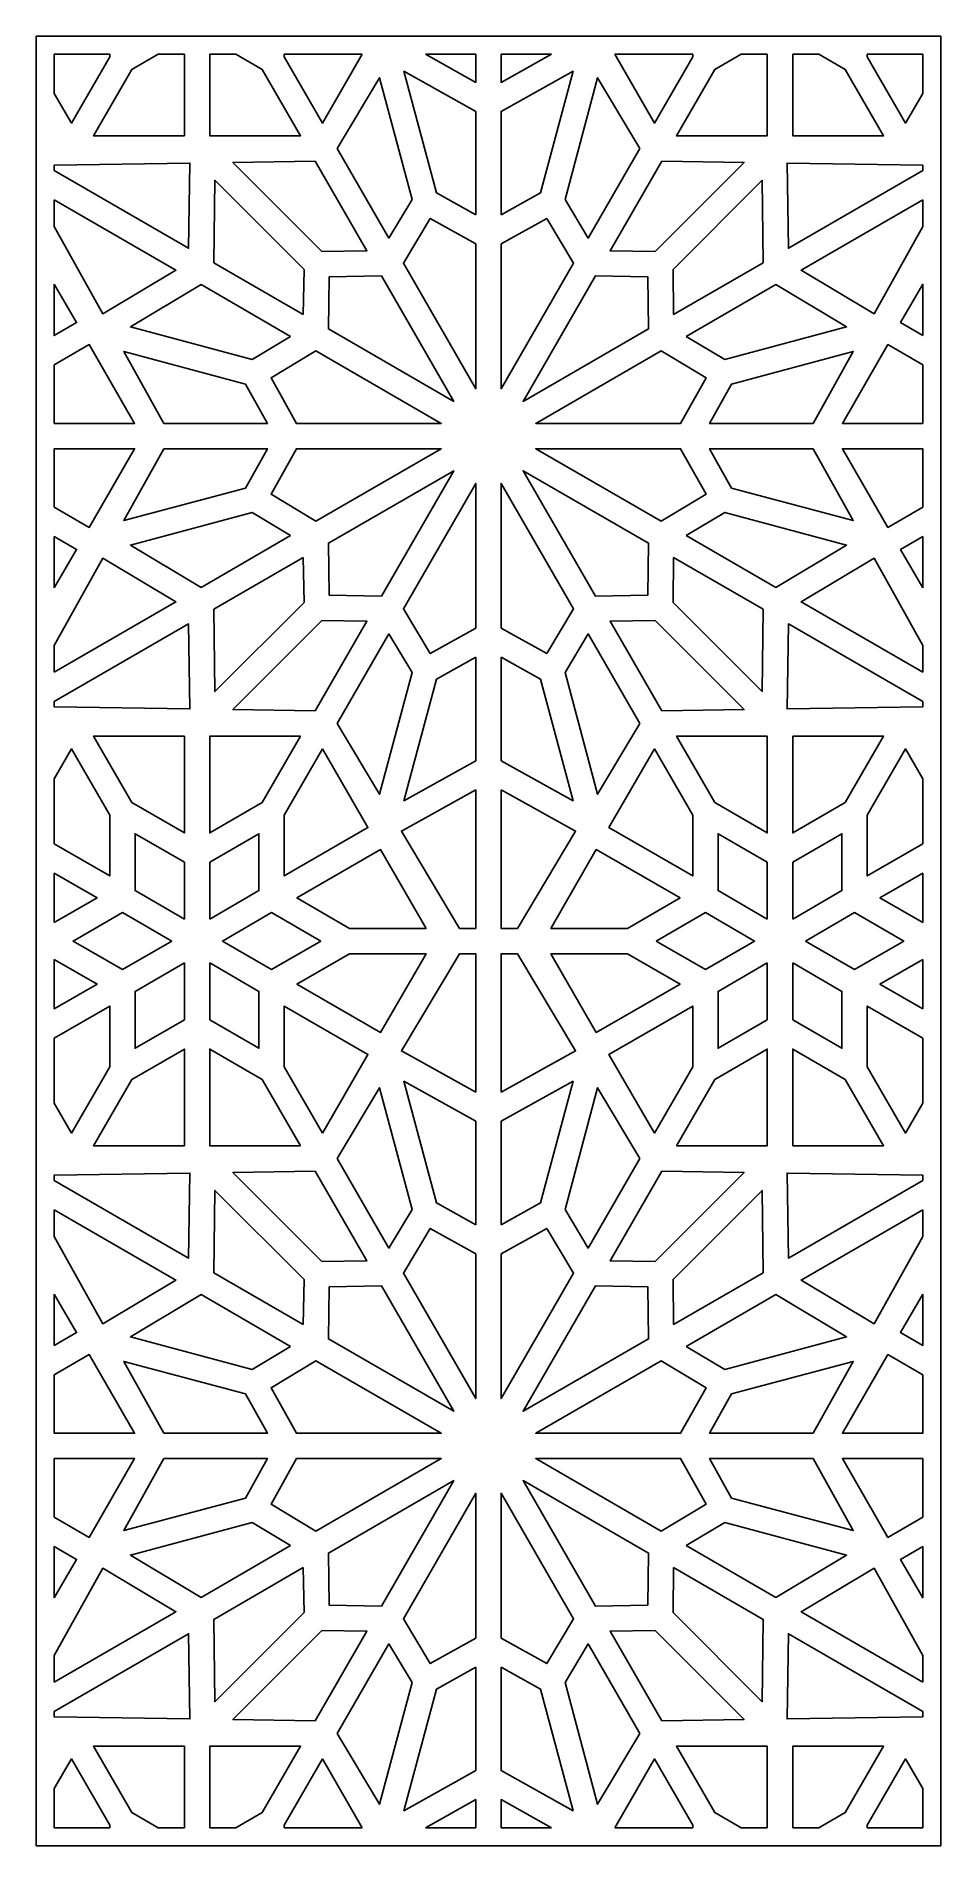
# Model space of a CAD drawing. Header units: millimetres. Extents: x 1557 to 2557, y 527 to 2527.
import ezdxf

# ---------------------------------------------------------------- set-up
doc = ezdxf.new("R2010")
doc.units = ezdxf.units.MM
doc.layers.add('Layer 05', color=12, linetype='Continuous', true_color=0xde0000)

msp = doc.modelspace()

# ---------------------------------------------------------------- linework, layer by layer
at = {"layer": 'Layer 05'}
for points in [[(1557.4, 526.7), (2557.4, 526.7), (2557.4, 2526.7), (1557.4, 2526.7)], [(1890.1, 2402.6), (1936.8, 2480.7), (1972.9, 2346.2), (1947.3, 2303.5)], [(2043.4, 2329.2), (2043.4, 2443.6), (1963.9, 2488), (1999.9, 2353.5)], [(2071.4, 2329.2), (2071.4, 2443.6), (2150.9, 2488), (2114.9, 2353.5)], [(2224.7, 2402.6), (2178, 2480.7), (2142, 2346.2), (2167.5, 2303.5)], [(1577.4, 2378.1), (1725.9, 2292.4), (1727.3, 2386.5), (1577.4, 2384.2)], [(1865.9, 2388.6), (1774.9, 2387.2), (1873.3, 2288.7), (1923.1, 2289.5)], [(2249, 2388.6), (2340, 2387.2), (2241.5, 2288.7), (2191.8, 2289.5)], [(2537.4, 2384.2), (2537.4, 2378.1), (2389, 2292.4), (2387.5, 2386.5)], [(1852.7, 2219.2), (1753.7, 2276.4), (1755, 2367.4), (1853.5, 2268.9)], [(2262.1, 2219.2), (2361.2, 2276.4), (2359.8, 2367.4), (2261.4, 2268.9)], [(1577.4, 2345.8), (1577.4, 2316.2), (1631.1, 2219.9), (1711.9, 2268.1)], [(2537.4, 2345.8), (2537.4, 2316.2), (2483.7, 2219.9), (2403, 2268.1)], [(1993, 2325.3), (2043.4, 2297.2), (2043.4, 2137.1), (1963.4, 2275.7)], [(2043.4, 2137.1), (1963.4, 2275.7), (1993, 2325.3), (2043.4, 2297.2)], [(2121.9, 2325.3), (2071.4, 2297.2), (2071.4, 2137.1), (2151.5, 2275.7)], [(2071.4, 2137.1), (2151.5, 2275.7), (2121.9, 2325.3), (2071.4, 2297.2)], [(1880.5, 2203.1), (1881.4, 2260.8), (1939.1, 2261.7), (2019.1, 2123.1)], [(1881.4, 2260.8), (1939.1, 2261.7), (2019.1, 2123.1), (1880.5, 2203.1)], [(2234.3, 2203.1), (2233.4, 2260.8), (2175.7, 2261.7), (2095.7, 2123.1)], [(2233.4, 2260.8), (2175.7, 2261.7), (2095.7, 2123.1), (2234.3, 2203.1)], [(1577.4, 2252.6), (1577.4, 2195.9), (1602, 2210.1)], [(1838.7, 2194.9), (1739.7, 2252.1), (1661.5, 2205.4), (1796, 2169.4)], [(2276.1, 2194.9), (2375.2, 2252.1), (2453.3, 2205.4), (2318.8, 2169.4)], [(2537.4, 2195.9), (2512.9, 2210.1), (2537.4, 2252.6)], [(1577.4, 2163.6), (1577.4, 2098.8), (1666.2, 2098.8), (1616, 2185.8)], [(2537.4, 2163.6), (2537.4, 2098.8), (2448.6, 2098.8), (2498.9, 2185.8)], [(1698.6, 2098.8), (1654.3, 2178.3), (1788.8, 2142.3), (1813, 2098.8)], [(1845.1, 2098.8), (1817, 2149.2), (1866.5, 2178.9), (2005.1, 2098.8), (1845.1, 2098.8), (1817, 2149.2), (1866.5, 2178.9), (2005.1, 2098.8)], [(2269.8, 2098.8), (2297.9, 2149.2), (2248.3, 2178.9), (2109.7, 2098.8)], [(2297.9, 2149.2), (2248.3, 2178.9), (2109.7, 2098.8), (2269.8, 2098.8)], [(2416.3, 2098.8), (2460.6, 2178.3), (2326.1, 2142.3), (2301.9, 2098.8)], [(1577.4, 2006), (1577.4, 2070.8), (1666.2, 2070.8), (1616, 1983.8)], [(1698.6, 2070.8), (1654.3, 1991.3), (1788.8, 2027.3), (1813, 2070.8)], [(1845.1, 2070.8), (1817, 2020.4), (1866.5, 1990.8), (2005.1, 2070.8), (1845.1, 2070.8), (1817, 2020.4), (1866.5, 1990.8), (2005.1, 2070.8)], [(2269.8, 2070.8), (2297.9, 2020.4), (2248.3, 1990.8), (2109.7, 2070.8), (2269.8, 2070.8), (2297.9, 2020.4), (2248.3, 1990.8), (2109.7, 2070.8)], [(2416.3, 2070.8), (2460.6, 1991.3), (2326.1, 2027.3), (2301.9, 2070.8)], [(2537.4, 2006), (2537.4, 2070.8), (2448.6, 2070.8), (2498.9, 1983.8)], [(1880.5, 1966.5), (1881.4, 1908.8), (1939.1, 1907.9), (2019.1, 2046.5)], [(1881.4, 1908.8), (1939.1, 1907.9), (2019.1, 2046.5), (1880.5, 1966.5)], [(2234.3, 1966.5), (2233.4, 1908.8), (2175.7, 1907.9), (2095.7, 2046.5)], [(2233.4, 1908.8), (2175.7, 1907.9), (2095.7, 2046.5), (2234.3, 1966.5)], [(1993, 1844.4), (2043.4, 1872.5), (2043.4, 2032.5), (1963.4, 1893.9)], [(2043.4, 2032.5), (1963.4, 1893.9), (1993, 1844.4), (2043.4, 1872.5)], [(2121.9, 1844.4), (2071.4, 1872.5), (2071.4, 2032.5), (2151.5, 1893.9)], [(2071.4, 2032.5), (2151.5, 1893.9), (2121.9, 1844.4), (2071.4, 1872.5)], [(1838.7, 1974.7), (1739.7, 1917.5), (1661.5, 1964.2), (1796, 2000.3)], [(2276.1, 1974.7), (2375.2, 1917.5), (2453.3, 1964.2), (2318.8, 2000.3)], [(1577.4, 1917), (1577.4, 1973.7), (1602, 1959.5)], [(2537.4, 1917), (2537.4, 1973.7), (2512.9, 1959.5)], [(1577.4, 1823.9), (1577.4, 1853.4), (1631.1, 1949.8), (1711.9, 1901.5)], [(1852.7, 1950.5), (1753.7, 1893.3), (1755, 1802.3), (1853.5, 1900.7)], [(2262.1, 1950.5), (2361.2, 1893.3), (2359.8, 1802.3), (2261.4, 1900.7)], [(2537.4, 1853.4), (2483.7, 1949.8), (2403, 1901.5), (2537.4, 1823.9)], [(1865.9, 1781.1), (1774.9, 1782.4), (1873.3, 1880.9), (1923.1, 1880.1)], [(2249, 1781.1), (2340, 1782.4), (2241.5, 1880.9), (2191.8, 1880.1)], [(1577.4, 1791.5), (1725.9, 1877.2), (1727.3, 1783.2), (1577.4, 1785.4)], [(1890.1, 1767), (1936.8, 1688.9), (1972.9, 1823.4), (1947.3, 1866.1)], [(2224.7, 1767), (2178, 1688.9), (2142, 1823.4), (2167.5, 1866.1)], [(2537.4, 1791.5), (2389, 1877.2), (2387.5, 1783.2), (2537.4, 1785.4)], [(2043.4, 1840.4), (2043.4, 1726), (1963.9, 1681.7), (1999.9, 1816.1)], [(2071.4, 1840.4), (2071.4, 1726), (2150.9, 1681.7), (2114.9, 1816.1)], [(1721.2, 1753), (1721.2, 1646.2), (1663, 1679.8), (1620.7, 1753)], [(1849.7, 1753), (1807.4, 1679.8), (1749.2, 1646.2), (1749.2, 1753)], [(2265.2, 1753), (2307.5, 1679.8), (2365.6, 1646.2), (2365.6, 1753)], [(2393.7, 1753), (2393.7, 1646.2), (2451.8, 1679.8), (2494.1, 1753)], [(1577.4, 1634), (1577.4, 1706.1), (1596.4, 1739), (1638.7, 1665.7), (1638.7, 1598.6)], [(1874, 1739), (1924.2, 1652), (1831.7, 1598.6), (1831.7, 1665.7)], [(2240.9, 1739), (2190.6, 1652), (2283.2, 1598.6), (2283.2, 1665.7)], [(2537.4, 1634), (2537.4, 1706.1), (2518.4, 1739), (2476.1, 1665.7), (2476.1, 1598.6)], [(2043.4, 1693.9), (2043.4, 1540.7), (2025.4, 1540.7), (1961.2, 1648.1)], [(2071.4, 1693.9), (2071.4, 1540.7), (2089.4, 1540.7), (2153.6, 1648.1)], [(1721.2, 1551), (1721.2, 1613.8), (1666.8, 1645.2), (1666.8, 1582.4)], [(1749.2, 1551), (1803.6, 1582.4), (1803.6, 1645.2), (1749.2, 1613.8)], [(2365.6, 1551), (2311.2, 1582.4), (2311.2, 1645.2), (2365.6, 1613.8)], [(2393.7, 1551), (2393.7, 1613.8), (2448.1, 1645.2), (2448.1, 1582.4)], [(1903.8, 1540.7), (1845.7, 1574.3), (1938.2, 1627.7), (1988.5, 1540.7)], [(2211, 1540.7), (2269.2, 1574.3), (2176.6, 1627.7), (2126.4, 1540.7)], [(1577.4, 1547), (1577.4, 1601.6), (1624.7, 1574.3)], [(2537.4, 1547), (2537.4, 1601.6), (2490.1, 1574.3)], [(1707.2, 1526.7), (1652.8, 1495.3), (1598.3, 1526.7), (1652.8, 1558.1)], [(1872.1, 1526.7), (1817.6, 1495.3), (1763.2, 1526.7), (1817.6, 1558.1)], [(2242.8, 1526.7), (2297.2, 1495.3), (2351.6, 1526.7), (2297.2, 1558.1)], [(2407.7, 1526.7), (2462.1, 1495.3), (2516.5, 1526.7), (2462.1, 1558.1)], [(1577.4, 1506.4), (1577.4, 1451.8), (1624.7, 1479.1)], [(1721.2, 1502.4), (1721.2, 1439.6), (1666.8, 1408.2), (1666.8, 1471)], [(1749.2, 1502.4), (1803.6, 1471), (1803.6, 1408.2), (1749.2, 1439.6)], [(1903.8, 1512.7), (1845.7, 1479.1), (1938.2, 1425.7), (1988.5, 1512.7)], [(2043.4, 1359.5), (2043.4, 1512.7), (2025.4, 1512.7), (1961.2, 1405.3)], [(2071.4, 1359.5), (2071.4, 1512.7), (2089.4, 1512.7), (2153.6, 1405.3)], [(2211, 1512.7), (2269.2, 1479.1), (2176.6, 1425.7), (2126.4, 1512.7)], [(2365.6, 1502.4), (2311.2, 1471), (2311.2, 1408.2), (2365.6, 1439.6)], [(2393.7, 1502.4), (2393.7, 1439.6), (2448.1, 1408.2), (2448.1, 1471)], [(2537.4, 1506.4), (2537.4, 1451.8), (2490.1, 1479.1)], [(1577.4, 1419.4), (1577.4, 1347.3), (1596.4, 1314.4), (1638.7, 1387.7), (1638.7, 1454.8)], [(1874, 1314.4), (1924.2, 1401.4), (1831.7, 1454.8), (1831.7, 1387.7)], [(2240.9, 1314.4), (2190.6, 1401.4), (2283.2, 1454.8), (2283.2, 1387.7)], [(2537.4, 1419.4), (2537.4, 1347.3), (2518.4, 1314.4), (2476.1, 1387.7), (2476.1, 1454.8)], [(1721.2, 1300.4), (1721.2, 1407.2), (1663, 1373.6), (1620.7, 1300.4)], [(1849.7, 1300.4), (1807.4, 1373.6), (1749.2, 1407.2), (1749.2, 1300.4)], [(2265.2, 1300.4), (2307.5, 1373.6), (2365.6, 1407.2), (2365.6, 1300.4)], [(2393.7, 1300.4), (2393.7, 1407.2), (2451.8, 1373.6), (2494.1, 1300.4)], [(1890.1, 1286.4), (1936.8, 1364.5), (1972.9, 1230), (1947.3, 1187.3)], [(2043.4, 1213), (2043.4, 1327.4), (1963.9, 1371.7), (1999.9, 1237.3)], [(2071.4, 1213), (2071.4, 1327.4), (2150.9, 1371.7), (2114.9, 1237.3)], [(2224.7, 1286.4), (2178, 1364.5), (2142, 1230), (2167.5, 1187.3)], [(1577.4, 1261.9), (1725.9, 1176.2), (1727.3, 1270.2), (1577.4, 1268)], [(1865.9, 1272.3), (1774.9, 1271), (1873.3, 1172.5), (1923.1, 1173.3)], [(2249, 1272.3), (2340, 1271), (2241.5, 1172.5), (2191.8, 1173.3)], [(2537.4, 1261.9), (2389, 1176.2), (2387.5, 1270.2), (2537.4, 1268)], [(1852.7, 1102.9), (1753.7, 1160.1), (1755, 1251.1), (1853.5, 1152.7)], [(2262.1, 1102.9), (2361.2, 1160.1), (2359.8, 1251.1), (2261.4, 1152.7)], [(1577.4, 1229.5), (1577.4, 1200), (1631.1, 1103.7), (1711.9, 1151.9)], [(2537.4, 1200), (2483.7, 1103.7), (2403, 1151.9), (2537.4, 1229.5)], [(1993, 1209), (2043.4, 1180.9), (2043.4, 1020.9), (1963.4, 1159.5)], [(2043.4, 1020.9), (1963.4, 1159.5), (1993, 1209), (2043.4, 1180.9)], [(2121.9, 1209), (2071.4, 1180.9), (2071.4, 1020.9), (2151.5, 1159.5)], [(2071.4, 1020.9), (2151.5, 1159.5), (2121.9, 1209), (2071.4, 1180.9)], [(1880.5, 1086.9), (1881.4, 1144.6), (1939.1, 1145.5), (2019.1, 1006.9)], [(1881.4, 1144.6), (1939.1, 1145.5), (2019.1, 1006.9), (1880.5, 1086.9)], [(2234.3, 1086.9), (2233.4, 1144.6), (2175.7, 1145.5), (2095.7, 1006.9)], [(2233.4, 1144.6), (2175.7, 1145.5), (2095.7, 1006.9), (2234.3, 1086.9)], [(1577.4, 1136.4), (1577.4, 1079.7), (1602, 1093.9)], [(1838.7, 1078.7), (1739.7, 1135.9), (1661.5, 1089.2), (1796, 1053.1)], [(2276.1, 1078.7), (2375.2, 1135.9), (2453.3, 1089.2), (2318.8, 1053.1)], [(2537.4, 1136.4), (2537.4, 1079.7), (2512.9, 1093.9)], [(1577.4, 1047.4), (1577.4, 982.6), (1666.2, 982.6), (1616, 1069.6)], [(1698.6, 982.6), (1654.3, 1062.1), (1788.8, 1026.1), (1813, 982.6)], [(1845.1, 982.6), (1817, 1033), (1866.5, 1062.6), (2005.1, 982.6), (1845.1, 982.6), (1817, 1033), (1866.5, 1062.6), (2005.1, 982.6)], [(2269.8, 982.6), (2297.9, 1033), (2248.3, 1062.6), (2109.7, 982.6), (2269.8, 982.6), (2297.9, 1033), (2248.3, 1062.6), (2109.7, 982.6)], [(2416.3, 982.6), (2460.6, 1062.1), (2326.1, 1026.1), (2301.9, 982.6)], [(2537.4, 1047.4), (2537.4, 982.6), (2448.6, 982.6), (2498.9, 1069.6)], [(1577.4, 889.8), (1577.4, 954.6), (1666.2, 954.6), (1616, 867.6)], [(1698.6, 954.6), (1654.3, 875.1), (1788.8, 911.1), (1813, 954.6)], [(1845.1, 954.6), (1817, 904.2), (1866.5, 874.5), (2005.1, 954.6), (1845.1, 954.6), (1817, 904.2), (1866.5, 874.5), (2005.1, 954.6)], [(2269.8, 954.6), (2297.9, 904.2), (2248.3, 874.5), (2109.7, 954.6)], [(2297.9, 904.2), (2248.3, 874.5), (2109.7, 954.6), (2269.8, 954.6)], [(2416.3, 954.6), (2460.6, 875.1), (2326.1, 911.1), (2301.9, 954.6)], [(2537.4, 889.8), (2537.4, 954.6), (2448.6, 954.6), (2498.9, 867.6)], [(1880.5, 850.3), (1881.4, 792.6), (1939.1, 791.7), (2019.1, 930.3)], [(1881.4, 792.6), (1939.1, 791.7), (2019.1, 930.3), (1880.5, 850.3)], [(2234.3, 850.3), (2233.4, 792.6), (2175.7, 791.7), (2095.7, 930.3)], [(2233.4, 792.6), (2175.7, 791.7), (2095.7, 930.3), (2234.3, 850.3)], [(1993, 728.1), (2043.4, 756.2), (2043.4, 916.3), (1963.4, 777.7)], [(2043.4, 916.3), (1963.4, 777.7), (1993, 728.1), (2043.4, 756.2)], [(2121.9, 728.1), (2071.4, 756.2), (2071.4, 916.3), (2151.5, 777.7)], [(2071.4, 916.3), (2151.5, 777.7), (2121.9, 728.1), (2071.4, 756.2)], [(1838.7, 858.5), (1739.7, 801.3), (1661.5, 848), (1796, 884)], [(2276.1, 858.5), (2375.2, 801.3), (2453.3, 848), (2318.8, 884)], [(1577.4, 800.8), (1577.4, 857.5), (1602, 843.3)], [(2537.4, 857.5), (2512.9, 843.3), (2537.4, 800.8)], [(1577.4, 707.6), (1577.4, 737.2), (1631.1, 833.5), (1711.9, 785.3)], [(1852.7, 834.2), (1753.7, 777), (1755, 686), (1853.5, 784.5)], [(2262.1, 834.2), (2361.2, 777), (2359.8, 686), (2261.4, 784.5)], [(2537.4, 707.6), (2537.4, 737.2), (2483.7, 833.5), (2403, 785.3)], [(1577.4, 675.3), (1725.9, 761), (1727.3, 666.9), (1577.4, 669.2)], [(1865.9, 664.8), (1774.9, 666.2), (1873.3, 764.7), (1923.1, 763.9)], [(2249, 664.8), (2340, 666.2), (2241.5, 764.7), (2191.8, 763.9)], [(2537.4, 669.2), (2537.4, 675.3), (2389, 761), (2387.5, 666.9)], [(1890.1, 650.8), (1936.8, 572.7), (1972.9, 707.2), (1947.3, 749.9)], [(2224.7, 650.8), (2178, 572.7), (2142, 707.2), (2167.5, 749.9)], [(2043.4, 724.2), (2043.4, 609.8), (1963.9, 565.4), (1999.9, 699.9)], [(2071.4, 724.2), (2071.4, 609.8), (2150.9, 565.4), (2114.9, 699.9)]]:
    msp.add_lwpolyline(points, close=True, dxfattribs=at)
for points in [[(1577.4, 2506.7), (1577.4, 2463.5), (1596.4, 2430.6), (1638.7, 2503.9), (1638.7, 2506.7)], [(1638.7, 2506.7), (1577.4, 2506.7)], [(1692.2, 2506.7), (1663, 2489.9), (1620.7, 2416.6), (1721.2, 2416.6), (1721.2, 2506.7)], [(1721.2, 2506.7), (1692.2, 2506.7)], [(1749.2, 2506.7), (1749.2, 2416.6), (1849.7, 2416.6), (1807.4, 2489.9), (1778.2, 2506.7)], [(1778.2, 2506.7), (1749.2, 2506.7)], [(1831.7, 2506.7), (1831.7, 2503.9), (1874, 2430.6), (1917.9, 2506.7)], [(1917.9, 2506.7), (1831.7, 2506.7)], [(1987.8, 2506.7), (2043.4, 2475.7), (2043.4, 2506.7)], [(2043.4, 2506.7), (1987.8, 2506.7)], [(2127, 2506.7), (2071.4, 2475.7), (2071.4, 2506.7)], [(2071.4, 2506.7), (2127, 2506.7)], [(2283.2, 2506.7), (2283.2, 2503.9), (2240.9, 2430.6), (2197, 2506.7)], [(2197, 2506.7), (2283.2, 2506.7)], [(2365.6, 2506.7), (2365.6, 2416.6), (2265.2, 2416.6), (2307.5, 2489.9), (2336.6, 2506.7)], [(2336.6, 2506.7), (2365.6, 2506.7)], [(2422.7, 2506.7), (2451.8, 2489.9), (2494.1, 2416.6), (2393.7, 2416.6), (2393.7, 2506.7)], [(2393.7, 2506.7), (2422.7, 2506.7)], [(2537.4, 2506.7), (2537.4, 2463.5), (2518.4, 2430.6), (2476.1, 2503.9), (2476.1, 2506.7)], [(2476.1, 2506.7), (2537.4, 2506.7)], [(1577.4, 546.7), (1577.4, 589.9), (1596.4, 622.8), (1638.7, 549.5), (1638.7, 546.7)], [(1692.2, 546.7), (1663, 563.5), (1620.7, 636.8), (1721.2, 636.8), (1721.2, 546.7)], [(1749.2, 546.7), (1749.2, 636.8), (1849.7, 636.8), (1807.4, 563.5), (1778.2, 546.7)], [(1831.7, 546.7), (1831.7, 549.5), (1874, 622.8), (1917.9, 546.7)], [(2283.2, 546.7), (2283.2, 549.5), (2240.9, 622.8), (2197, 546.7)], [(2365.6, 546.7), (2365.6, 636.8), (2265.2, 636.8), (2307.5, 563.5), (2336.6, 546.7)], [(2422.7, 546.7), (2451.8, 563.5), (2494.1, 636.8), (2393.7, 636.8), (2393.7, 546.7)], [(2537.4, 546.7), (2537.4, 589.9), (2518.4, 622.8), (2476.1, 549.5), (2476.1, 546.7)], [(1987.8, 546.7), (2043.4, 577.7), (2043.4, 546.7)], [(2127, 546.7), (2071.4, 577.7), (2071.4, 546.7)], [(1638.7, 546.7), (1577.4, 546.7)], [(1721.2, 546.7), (1692.2, 546.7)], [(1778.2, 546.7), (1749.2, 546.7)], [(1917.9, 546.7), (1831.7, 546.7)], [(2043.4, 546.7), (1987.8, 546.7)], [(2071.4, 546.7), (2127, 546.7)], [(2197, 546.7), (2283.2, 546.7)], [(2336.6, 546.7), (2365.6, 546.7)], [(2393.7, 546.7), (2422.7, 546.7)], [(2476.1, 546.7), (2537.4, 546.7)]]:
    msp.add_lwpolyline(points, dxfattribs=at)

doc.saveas('drawing.dxf')
